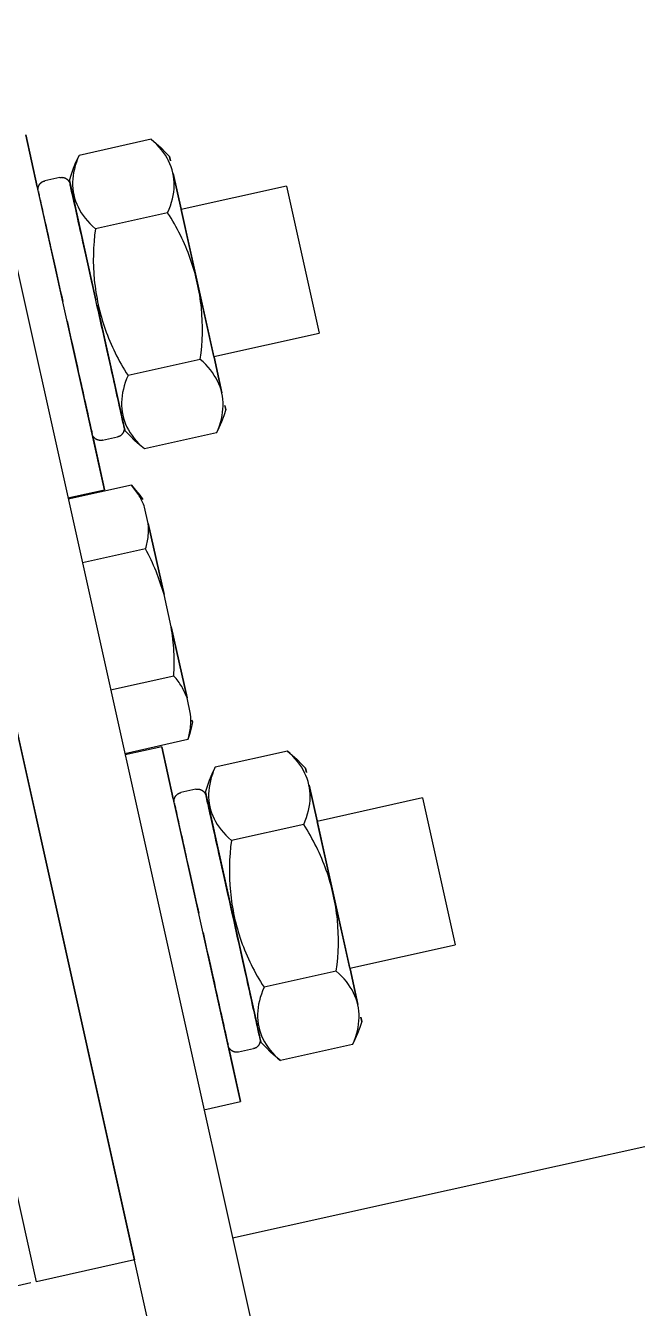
# Model space of a CAD drawing. Header units: millimetres. Extents: x -1534340 to 1713810, y -1348191 to 1114081.
# Drawn here: x 1303292.7 to 1303341.5, y -649945.6 to -649843.2 of the extents above; entities that cross this region are included whole.
import ezdxf

# ---------------------------------------------------------------- set-up
doc = ezdxf.new("R2010")
doc.units = ezdxf.units.MM
doc.header["$LTSCALE"] = 100
for name, color, linetype in [('ccu12-Manh', 8, 'Continuous'), ('KT-Kich thuoc', 9, 'Continuous'), ('SPE-MEP-Electric', 46, 'Continuous'), ('Xref_ST_MBDV Cot vach 30.7.2022$0$Xref_ST_MBDV Cot vach 30.7.2022|Xref_ST_MBDV Cot vach 30.7.2022|Xref_ST_MBDV Cot vach 30.7.2022|Xref_ST_MBDV Cot vach 30.7.2022|A-WALL-PATT', 251, 'Continuous')]:
    doc.layers.add(name, color=color, linetype=linetype)

# ---------------------------------------------------------------- blocks, each defined once
blk = doc.blocks.new('Xref_ST_MBDV Cot vach 30.7.2022$0$Tuong Vay01-flat-1')
at = {"layer": 'Xref_ST_MBDV Cot vach 30.7.2022$0$Xref_ST_MBDV Cot vach 30.7.2022|Xref_ST_MBDV Cot vach 30.7.2022|Xref_ST_MBDV Cot vach 30.7.2022|Xref_ST_MBDV Cot vach 30.7.2022|A-WALL-PATT'}
h = blk.add_hatch(dxfattribs=at)
h.set_pattern_fill('ACET-2D-VATLIEU04', color=256, scale=50, pattern_type=2)
h.set_pattern_definition([(50, (-11139561.84, -1407213.45), (-225.902474, 189.5546825), [37.5, -412.5]), (355, (-11139561.84, -1407213.45), (32.127212, 367.215716), [30, -330]), (100.4514, (-11139531.95, -1407216.06), (-341.231527, -62.944187), [31.870095, -350.571056]), (46.1842, (-11139561.84, -1407113.45), (-319.180497, 306.252097), [56.25, -618.75]), (96.6356, (-11139517.37, -1407120.34), (-516.995922, -60.144022), [47.805144, -525.8565]), (351.1842, (-11139561.84, -1407113.45), (84.740774, 546.39543), [45, -495]), (21, (-11139511.84, -1407138.45), (-105.680822, 275.3079534), [37.5, -412.5]), (326, (-11139511.84, -1407138.45), (206.128805, 305.59852), [30, -330]), (71.4514, (-11139486.97, -1407155.22), (-328.963765, 110.380101), [31.870095, -350.571056]), (37.5, (-11139561.84, -1407213.45), (-78.1345294, 101.8269012), [0, -326, 0, -335, 0, -331.25]), (7.5, (-11139561.84, -1407213.45), (-23.2793464, 176.824191), [0, -191, 0, -318.5, 0, -126.25]), (327.5, (-11139673.34, -1407213.45), (71.9444175, 112.9301145), [0, -125, 0, -390, 0, -517.5000003]), (317.5, (-11139723.34, -1407213.45), (158.0205496, 172.449169), [0, -162.5, 0, -259, 0, -367.5]), (45, (-11139561.84, -1407213.45), (-150.260191, 150.260191), []), (45, (-11139561.84, -1407152.2), (-150.260191, 150.260191), [])])
h.paths.add_polyline_path([(-82665.42, -118500.01), (-81837.42, -121132.03), (-80902.72, -123728.08), (-79862.88, -126283.84), (-78719.64, -128795.04), (-77474.9, -131257.52), (-76130.73, -133667.15), (-74689.38, -136019.95), (-73153.23, -138311.98), (-71524.86, -140539.43), (-69806.97, -142698.6), (-68002.42, -144785.88), (-66114.21, -146797.8), (-64145.5, -148731.01), (-62099.55, -150582.3), (-59979.78, -152348.57), (-57789.72, -154026.89), (-55533, -155614.47), (-53213.4, -157108.65), (-50834.77, -158506.95), (-48401.07, -159807.05), (-45916.36, -161006.78), (-43384.77, -162104.14), (-40810.51, -163097.3), (-38197.89, -163984.61), (-35551.23, -164764.6), (-32874.96, -165435.95), (-30173.53, -165997.57), (-27451.45, -166448.5), (-24701.85, -166789.32), (-4396.73, -168938.26), (36420.02, -167648.22), (41836.49, -160718.64), (12445.39, -24367.66), (8472.91, -9248.97), (-4718.71, -5521.4), (-10557.46, -9946.82), (-34021.19, -27848.25), (-39776.65, -32008.57), (-41248.86, -35293.77), (-45787.32, -38574.38), (-49368.49, -38942), (-57644.19, -44924.07), (-59844.65, -46601.45), (-61968.93, -48362.3), (-64019.6, -50208.35), (-65993.25, -52136.53), (-67886.59, -54143.62), (-69696.47, -56226.28), (-71419.87, -58381.05), (-73053.94, -60604.33), (-74595.93, -62892.43), (-76043.3, -65241.53), (-77393.62, -67647.73), (-78644.64, -70107.01), (-79794.3, -72615.29), (-80840.66, -75168.38), (-81782, -77762.03), (-82616.74, -80391.93), (-83343.48, -83053.69), (-83961.03, -85742.89), (-84468.35, -88455.04), (-84864.6, -91185.63), (-85149.11, -93930.12), (-85321.41, -96683.6), (-85381.3, -99529.51), (-85328.5, -102200.84), (-85163.21, -104955.39), (-84885.7, -107700.59), (-84496.43, -110432.19), (-83996.05, -113145.63), (-83385.37, -115836.4)], flags=16)
h.paths.add_polyline_path([(-83625.46, -118780.63), (-82785.21, -121451.59), (-81836.68, -124086.04), (-80781.46, -126679.6), (-79621.31, -129227.95), (-78358.15, -131726.85), (-76994.1, -134172.14), (-75531.43, -136559.73), (-73972.56, -138885.67), (-72320.1, -141146.07), (-70576.8, -143337.18), (-68745.55, -145455.33), (-66829.42, -147497.01), (-64831.58, -149458.82), (-62755.37, -151337.49), (-60604.25, -153129.89), (-58381.78, -154833.04), (-56091.69, -156444.1), (-53737.77, -157960.38), (-51323.96, -159379.37), (-48854.26, -160698.7), (-46332.79, -161916.18), (-43763.75, -163029.77), (-41151.42, -164037.62), (-38500.15, -164938.06), (-35814.34, -165729.58), (-33098.48, -166410.87), (-30357.09, -166980.79), (-27594.73, -167438.39), (-24815.99, -167782.83), (-4433.74, -169939.93), (36919.56, -168632.94), (42912.69, -160965.6), (13418.23, -24135.12), (9294.84, -8442.07), (-4925.94, -4423.69), (-11162.76, -9150.82), (-34617.48, -27045.38), (-40579.63, -31355.1), (-42051.84, -34640.3), (-46155.98, -37606.97), (-49737.15, -37974.59), (-58240.31, -44121.08), (-60467.12, -45818.54), (-62622.82, -47605.44), (-64703.82, -49478.79), (-66706.66, -51435.49), (-68628.01, -53472.27), (-70464.67, -55585.74), (-72213.56, -57772.38), (-73871.8, -60028.55), (-75436.6, -62350.49), (-76905.37, -64734.35), (-78275.67, -67176.14), (-79545.2, -69671.8), (-80711.86, -72217.17), (-81773.71, -74808.03), (-82728.97, -77440.05), (-83576.05, -80108.85), (-84313.55, -82809.98), (-84940.23, -85538.96), (-85455.06, -88291.23), (-85857.17, -91062.22), (-86145.89, -93847.3), (-86320.76, -96641.84), (-86381.51, -99528.87), (-86327.91, -102240.68), (-86160.19, -105035.66), (-85878.58, -107821.47), (-85483.55, -110593.48), (-84975.76, -113347.05), (-84356.06, -116077.62)])
blk = doc.blocks.new('A$C3D120D72')
for p, q in [((-462.44, 343.62), (-462.42, 2221.96)), ((-454.42, 2221.96), (-454.44, 343.62)), ((-533.43, 463.63), (-462.43, 463.62)), ((-454.44, 363.62), (-454.43, 463.62)), ((-454.43, 463.62), (-446.43, 463.62)), ((-446.43, 463.62), (-446.44, 363.62)), ((-445.96, 463.62), (-386.43, 463.62)), ((-465.44, 453.12), (-465.44, 424.12)), ((-462.43, 453.12), (-465.44, 453.12)), ((-465.44, 448.88), (-465.44, 453.12)), ((-462.43, 453.12), (-465.44, 453.12)), ((-465.44, 448.88), (-465.44, 453.12)), ((-465.44, 453.12), (-465.44, 448.88)), ((-475.14, 450.62), (-469.24, 450.62)), ((-476.25, 448.97), (-475.99, 449.42)), ((-476.25, 448.62), (-476.25, 448.97)), ((-476.25, 448.97), (-476.25, 448.62)), ((-476.25, 448.62), (-476.25, 448.97)), ((-476.25, 448.97), (-476.25, 448.62)), ((-468.09, 448.91), (-468.05, 448.83)), ((-468.05, 448.83), (-468.05, 448.48)), ((-468.05, 448.48), (-468.05, 448.83)), ((-468.05, 448.83), (-468.05, 448.48)), ((-468.05, 448.48), (-468.05, 448.83)), ((-466.13, 449.22), (-467.35, 449.22)), ((-476.25, 429.66), (-476.25, 447.59)), ((-476.25, 447.59), (-476.25, 444.68)), ((-476.25, 444.68), (-476.25, 447.59)), ((-476.25, 447.59), (-476.25, 444.68)), ((-468.05, 447.46), (-468.05, 428.42)), ((-468.05, 428.42), (-468.05, 447.46)), ((-468.05, 447.46), (-468.05, 428.42)), ((-468.05, 428.42), (-468.05, 447.46)), ((-484.84, 432.62), (-484.84, 444.62)), ((-476.24, 444.62), (-484.84, 444.62)), ((-476.24, 444.62), (-476.24, 432.62)), ((-475.14, 444.62), (-469.24, 444.62)), ((-484.84, 432.62), (-476.24, 432.62)), ((-476.25, 432.58), (-476.25, 429.66)), ((-476.25, 429.66), (-476.25, 432.58)), ((-476.25, 432.58), (-476.25, 429.66)), ((-475.14, 432.63), (-469.24, 432.63)), ((-476.25, 428.28), (-476.25, 428.63)), ((-476.25, 428.63), (-476.25, 428.28)), ((-476.25, 428.28), (-476.25, 428.63)), ((-476.25, 428.63), (-476.25, 428.28)), ((-468.05, 428.42), (-468.31, 427.97)), ((-467.35, 428.02), (-466.13, 428.02)), ((-465.44, 424.12), (-465.44, 428.37)), ((-465.44, 424.12), (-465.44, 428.37)), ((-465.44, 428.37), (-465.44, 424.12)), ((-475.14, 426.63), (-469.24, 426.63)), ((-467.6, 424.02), (-462.44, 424.02)), ((-465.44, 424.12), (-462.44, 424.12)), ((-465.44, 424.12), (-462.44, 424.12)), ((-468.25, 422.56), (-468.25, 422.72)), ((-468.25, 422.72), (-468.25, 422.56)), ((-468.25, 422.08), (-468.25, 420.76)), ((-468.25, 420.76), (-468.25, 414.94)), ((-468.25, 414.94), (-468.25, 420.76)), ((-467.6, 418.82), (-462.44, 418.82)), ((-468.25, 414.94), (-468.25, 412.3)), ((-468.25, 412.3), (-468.25, 406.49)), ((-468.25, 406.49), (-468.25, 412.3)), ((-467.6, 408.43), (-462.44, 408.43)), ((-468.25, 406.49), (-468.25, 405.17)), ((-467.6, 403.23), (-462.44, 403.23)), ((-462.44, 403.12), (-465.44, 403.12)), ((-465.44, 398.88), (-465.44, 403.12)), ((-465.44, 403.12), (-465.44, 374.12)), ((-462.44, 403.12), (-465.44, 403.12)), ((-465.44, 398.88), (-465.44, 403.12)), ((-465.44, 403.12), (-465.44, 398.88)), ((-475.14, 400.62), (-469.24, 400.62)), ((-476.25, 398.97), (-475.99, 399.42)), ((-466.13, 399.22), (-467.35, 399.22)), ((-476.25, 398.62), (-476.25, 398.97)), ((-476.25, 398.97), (-476.25, 398.62)), ((-476.25, 398.62), (-476.25, 398.97)), ((-476.25, 398.97), (-476.25, 398.62)), ((-468.09, 398.91), (-468.05, 398.83)), ((-468.05, 398.83), (-468.05, 398.48)), ((-468.05, 398.48), (-468.05, 398.83)), ((-468.05, 398.83), (-468.05, 398.48)), ((-468.05, 398.48), (-468.05, 398.83)), ((-476.25, 379.66), (-476.25, 397.59)), ((-476.25, 397.59), (-476.25, 394.68)), ((-476.25, 394.68), (-476.25, 397.59)), ((-476.25, 397.59), (-476.25, 394.68)), ((-468.05, 397.46), (-468.05, 388.62)), ((-468.05, 388.62), (-468.05, 397.46)), ((-468.05, 397.46), (-468.05, 388.62)), ((-468.05, 388.62), (-468.05, 397.46)), ((-476.24, 394.62), (-484.84, 394.62)), ((-484.84, 382.62), (-484.84, 394.62)), ((-476.24, 394.62), (-476.24, 382.62)), ((-475.14, 394.62), (-469.24, 394.62)), ((-468.05, 388.2), (-468.05, 378.42)), ((-468.05, 378.42), (-468.05, 388.2)), ((-468.05, 388.2), (-468.05, 378.42)), ((-468.05, 378.42), (-468.05, 388.2)), ((-484.84, 382.62), (-476.24, 382.62)), ((-476.25, 382.58), (-476.25, 379.66)), ((-476.25, 379.66), (-476.25, 382.58)), ((-476.25, 382.58), (-476.25, 379.66)), ((-475.14, 382.63), (-469.24, 382.63)), ((-476.25, 378.28), (-476.25, 378.63)), ((-476.25, 378.63), (-476.25, 378.28)), ((-476.25, 378.28), (-476.25, 378.63)), ((-476.25, 378.63), (-476.25, 378.28)), ((-468.05, 378.42), (-468.31, 377.97)), ((-467.35, 378.02), (-466.13, 378.02)), ((-465.44, 374.12), (-465.44, 378.37)), ((-465.44, 374.12), (-465.44, 378.37)), ((-465.44, 378.37), (-465.44, 374.12)), ((-475.14, 376.63), (-469.24, 376.63))]:
    blk.add_line(p, q)
at = {"flags": 128}
for points in [[(-476.25, 448.97), (-475.99, 449.42), (-475.71, 449.85), (-475.41, 450.27), (-475.14, 450.62)], [(-469.24, 450.62), (-468.93, 450.21), (-468.63, 449.79), (-468.35, 449.36), (-468.09, 448.91), (-468.05, 448.83)], [(-468.04, 448.54), (-468.04, 448.53), (-468.04, 448.51), (-468.04, 448.47), (-468.04, 448.42), (-468.04, 448.34), (-468.04, 448.26), (-468.04, 448.16), (-468.04, 448.04), (-468.04, 447.91), (-468.04, 447.76), (-468.04, 447.6), (-468.04, 447.42), (-468.04, 447.23), (-468.04, 447.03), (-468.04, 446.81), (-468.04, 446.58), (-468.04, 446.34), (-468.04, 446.08), (-468.04, 445.81), (-468.04, 445.53), (-468.04, 445.24), (-468.04, 444.94), (-468.04, 444.63), (-468.04, 444.31), (-468.04, 443.98), (-468.04, 443.65), (-468.04, 443.3), (-468.04, 442.95), (-468.04, 442.59), (-468.04, 442.22), (-468.04, 441.85), (-468.04, 441.47), (-468.04, 441.09), (-468.04, 440.7), (-468.04, 440.31), (-468.04, 439.92), (-468.04, 439.52), (-468.04, 439.13), (-468.04, 438.73), (-468.04, 438.34), (-468.04, 437.94), (-468.04, 437.54), (-468.04, 437.15), (-468.04, 436.76), (-468.04, 436.37), (-468.04, 435.99), (-468.04, 435.61), (-468.04, 435.23), (-468.04, 434.86), (-468.04, 434.5), (-468.04, 434.14), (-468.04, 433.79), (-468.04, 433.45), (-468.04, 433.11), (-468.04, 432.79), (-468.04, 432.47), (-468.04, 432.17), (-468.04, 431.87), (-468.04, 431.58), (-468.04, 431.31), (-468.04, 431.05), (-468.04, 430.8), (-468.04, 430.56), (-468.04, 430.34), (-468.04, 430.13), (-468.04, 429.93), (-468.04, 429.74), (-468.04, 429.58), (-468.04, 429.42), (-468.04, 429.28), (-468.04, 429.15), (-468.04, 429.04), (-468.04, 428.95), (-468.04, 428.87), (-468.04, 428.81), (-468.04, 428.76), (-468.04, 428.73), (-468.04, 428.71)], [(-468.04, 448.54), (-468.03, 448.57), (-468.03, 448.6), (-468.03, 448.62), (-468.03, 448.65), (-468.02, 448.68), (-468.02, 448.7), (-468.01, 448.73), (-468, 448.76), (-467.99, 448.78), (-467.98, 448.81), (-467.97, 448.83), (-467.96, 448.86), (-467.94, 448.88), (-467.93, 448.9), (-467.92, 448.93), (-467.9, 448.95), (-467.88, 448.97), (-467.87, 448.99), (-467.85, 449.01), (-467.83, 449.03), (-467.81, 449.05), (-467.79, 449.07), (-467.77, 449.09), (-467.74, 449.1), (-467.72, 449.12), (-467.7, 449.13), (-467.67, 449.14), (-467.65, 449.16), (-467.63, 449.17), (-467.6, 449.18), (-467.57, 449.19), (-467.55, 449.2), (-467.52, 449.2), (-467.5, 449.21), (-467.47, 449.21), (-467.44, 449.22), (-467.41, 449.22), (-467.39, 449.22), (-467.36, 449.22), (-467.35, 449.22)], [(-468.03, 448.62), (-468.03, 448.65), (-468.02, 448.68), (-468.02, 448.7), (-468.01, 448.73), (-468, 448.76), (-467.99, 448.78), (-467.98, 448.81), (-467.97, 448.83), (-467.96, 448.86), (-467.94, 448.88), (-467.93, 448.9), (-467.92, 448.93), (-467.9, 448.95), (-467.88, 448.97), (-467.87, 448.99), (-467.85, 449.01), (-467.83, 449.03), (-467.81, 449.05), (-467.79, 449.07), (-467.77, 449.09), (-467.74, 449.1), (-467.72, 449.12), (-467.7, 449.13), (-467.67, 449.14), (-467.65, 449.16), (-467.63, 449.17), (-467.6, 449.18), (-467.57, 449.19), (-467.55, 449.2), (-467.52, 449.2), (-467.5, 449.21), (-467.47, 449.21), (-467.44, 449.22), (-467.41, 449.22)], [(-468.04, 440.49), (-468.04, 440.88), (-468.04, 441.26), (-468.04, 441.64), (-468.04, 442.02), (-468.04, 442.39), (-468.04, 442.75), (-468.04, 443.11), (-468.04, 443.46), (-468.04, 443.8), (-468.04, 444.14), (-468.04, 444.46), (-468.04, 444.78), (-468.04, 445.08), (-468.04, 445.38), (-468.04, 445.66), (-468.04, 445.94), (-468.04, 446.2), (-468.04, 446.45), (-468.04, 446.69), (-468.04, 446.91), (-468.04, 447.12), (-468.04, 447.32), (-468.04, 447.5), (-468.04, 447.67), (-468.04, 447.83), (-468.04, 447.97), (-468.04, 448.09), (-468.04, 448.21), (-468.04, 448.3), (-468.04, 448.38), (-468.04, 448.44), (-468.04, 448.49), (-468.04, 448.52), (-468.04, 448.54)], [(-466.13, 449.22), (-466.11, 449.22), (-466.08, 449.22), (-466.05, 449.22), (-466.02, 449.22), (-465.99, 449.21), (-465.97, 449.2), (-465.94, 449.2), (-465.91, 449.19), (-465.89, 449.18), (-465.86, 449.17), (-465.84, 449.16), (-465.81, 449.15), (-465.79, 449.13), (-465.76, 449.12), (-465.74, 449.1), (-465.72, 449.09), (-465.69, 449.07), (-465.67, 449.05), (-465.65, 449.03), (-465.63, 449.01), (-465.61, 448.99), (-465.59, 448.97), (-465.58, 448.95), (-465.56, 448.93), (-465.55, 448.9), (-465.53, 448.88), (-465.52, 448.86), (-465.5, 448.83), (-465.49, 448.81), (-465.48, 448.78), (-465.47, 448.75), (-465.46, 448.73), (-465.46, 448.7), (-465.45, 448.67), (-465.45, 448.65), (-465.44, 448.62), (-465.44, 448.59), (-465.44, 448.56), (-465.44, 448.53)], [(-465.89, 449.18), (-465.86, 449.17), (-465.84, 449.16), (-465.81, 449.15), (-465.79, 449.13), (-465.76, 449.12), (-465.74, 449.1), (-465.72, 449.09), (-465.69, 449.07), (-465.67, 449.05), (-465.65, 449.03), (-465.63, 449.01), (-465.61, 448.99), (-465.59, 448.97), (-465.58, 448.95), (-465.56, 448.93), (-465.55, 448.9), (-465.53, 448.88), (-465.52, 448.86), (-465.5, 448.83), (-465.49, 448.81)], [(-465.44, 439.31), (-465.44, 439.7), (-465.44, 440.1), (-465.44, 440.49), (-465.44, 440.87), (-465.44, 441.26), (-465.44, 441.64), (-465.44, 442.01), (-465.44, 442.38), (-465.44, 442.75), (-465.44, 443.1), (-465.44, 443.45), (-465.44, 443.79), (-465.44, 444.13), (-465.44, 444.45), (-465.44, 444.77), (-465.44, 445.07), (-465.44, 445.37), (-465.44, 445.65), (-465.44, 445.93), (-465.44, 446.19), (-465.44, 446.44), (-465.44, 446.67), (-465.44, 446.9), (-465.44, 447.11), (-465.44, 447.31), (-465.44, 447.49), (-465.44, 447.66), (-465.44, 447.81), (-465.44, 447.95), (-465.44, 448.08), (-465.44, 448.19), (-465.44, 448.28), (-465.44, 448.36), (-465.44, 448.43), (-465.44, 448.48), (-465.44, 448.51), (-465.44, 448.52)], [(-468.04, 447.6), (-468.04, 447.42), (-468.04, 447.23), (-468.04, 447.03), (-468.04, 446.81), (-468.04, 446.58), (-468.04, 446.34), (-468.04, 446.08), (-468.04, 445.81), (-468.04, 445.53), (-468.04, 445.24), (-468.04, 444.94), (-468.04, 444.63), (-468.04, 444.31), (-468.04, 443.98), (-468.04, 443.65), (-468.04, 443.3), (-468.04, 442.95), (-468.04, 442.59), (-468.04, 442.22), (-468.04, 441.85), (-468.04, 441.47), (-468.04, 441.09), (-468.04, 440.7)], [(-468.04, 440.49), (-468.04, 440.88), (-468.04, 441.26), (-468.04, 441.64), (-468.04, 442.02), (-468.04, 442.39), (-468.04, 442.75), (-468.04, 443.11), (-468.04, 443.46), (-468.04, 443.8), (-468.04, 444.14), (-468.04, 444.46), (-468.04, 444.78), (-468.04, 445.08), (-468.04, 445.38), (-468.04, 445.66), (-468.04, 445.94), (-468.04, 446.2), (-468.04, 446.45), (-468.04, 446.69), (-468.04, 446.91), (-468.04, 447.12), (-468.04, 447.32), (-468.04, 447.5)], [(-468.04, 437.54), (-468.04, 437.15), (-468.04, 436.76), (-468.04, 436.37), (-468.04, 435.99), (-468.04, 435.61), (-468.04, 435.23), (-468.04, 434.86), (-468.04, 434.5), (-468.04, 434.14), (-468.04, 433.79), (-468.04, 433.45), (-468.04, 433.11), (-468.04, 432.79), (-468.04, 432.47), (-468.04, 432.17), (-468.04, 431.87), (-468.04, 431.58), (-468.04, 431.31), (-468.04, 431.05), (-468.04, 430.8), (-468.04, 430.56)], [(-468.04, 430.67), (-468.04, 430.91), (-468.04, 431.17), (-468.04, 431.44), (-468.04, 431.71), (-468.04, 432), (-468.04, 432.31), (-468.04, 432.62), (-468.04, 432.94), (-468.04, 433.27), (-468.04, 433.6), (-468.04, 433.95), (-468.04, 434.3), (-468.04, 434.66), (-468.04, 435.03), (-468.04, 435.4), (-468.04, 435.78), (-468.04, 436.16), (-468.04, 436.55), (-468.04, 436.94), (-468.04, 437.33)], [(-468.04, 430.67), (-468.04, 430.91), (-468.04, 431.17), (-468.04, 431.44), (-468.04, 431.71), (-468.04, 432), (-468.04, 432.31), (-468.04, 432.62), (-468.04, 432.94), (-468.04, 433.27), (-468.04, 433.6), (-468.04, 433.95), (-468.04, 434.3), (-468.04, 434.66), (-468.04, 435.03), (-468.04, 435.4), (-468.04, 435.78), (-468.04, 436.16), (-468.04, 436.55), (-468.04, 436.94), (-468.04, 437.33)], [(-465.44, 428.73), (-465.44, 428.75), (-465.44, 428.79), (-465.44, 428.85), (-465.44, 428.92), (-465.44, 429.01), (-465.44, 429.11), (-465.44, 429.23), (-465.44, 429.36), (-465.44, 429.5), (-465.44, 429.67), (-465.44, 429.84), (-465.44, 430.03), (-465.44, 430.24), (-465.44, 430.45), (-465.44, 430.68), (-465.44, 430.93), (-465.44, 431.18), (-465.44, 431.45), (-465.44, 431.73), (-465.44, 432.02), (-465.44, 432.32), (-465.44, 432.63), (-465.44, 432.95), (-465.44, 433.27), (-465.44, 433.61), (-465.44, 433.96), (-465.44, 434.31), (-465.44, 434.67), (-465.44, 435.04), (-465.44, 435.41), (-465.44, 435.79), (-465.44, 436.17), (-465.44, 436.55), (-465.44, 436.94), (-465.44, 437.33), (-465.44, 437.73)], [(-468.04, 428.71), (-468.04, 428.71), (-468.04, 428.74), (-468.04, 428.78), (-468.04, 428.83), (-468.04, 428.9), (-468.04, 428.99), (-468.04, 429.09), (-468.04, 429.21), (-468.04, 429.34), (-468.04, 429.49), (-468.04, 429.65)], [(-468.04, 429.58), (-468.04, 429.42), (-468.04, 429.28), (-468.04, 429.15), (-468.04, 429.04), (-468.04, 428.95), (-468.04, 428.87), (-468.04, 428.81), (-468.04, 428.76), (-468.04, 428.73), (-468.04, 428.71)], [(-468.04, 428.71), (-468.04, 428.71), (-468.04, 428.74), (-468.04, 428.78), (-468.04, 428.83), (-468.04, 428.9), (-468.04, 428.99), (-468.04, 429.09), (-468.04, 429.21), (-468.04, 429.34), (-468.04, 429.49)], [(-475.14, 426.63), (-475.45, 427.04), (-475.75, 427.46), (-476.02, 427.89), (-476.25, 428.28)], [(-468.05, 428.42), (-468.31, 427.97), (-468.58, 427.54), (-468.88, 427.11), (-469.19, 426.7), (-469.24, 426.63)], [(-467.35, 428.02), (-467.38, 428.03), (-467.41, 428.03), (-467.43, 428.03), (-467.46, 428.03), (-467.49, 428.04), (-467.52, 428.04), (-467.54, 428.05), (-467.57, 428.06), (-467.59, 428.07), (-467.62, 428.08), (-467.64, 428.09), (-467.67, 428.1), (-467.69, 428.11), (-467.72, 428.13), (-467.74, 428.14), (-467.76, 428.16), (-467.78, 428.18), (-467.8, 428.19), (-467.82, 428.21), (-467.84, 428.23), (-467.86, 428.25), (-467.88, 428.27), (-467.9, 428.29), (-467.91, 428.32), (-467.93, 428.34), (-467.94, 428.36), (-467.95, 428.39), (-467.97, 428.41), (-467.98, 428.43), (-467.99, 428.46), (-468, 428.49), (-468.01, 428.51), (-468.01, 428.54), (-468.02, 428.56), (-468.03, 428.59), (-468.03, 428.62), (-468.03, 428.64), (-468.03, 428.67), (-468.04, 428.7), (-468.04, 428.71)], [(-467.62, 428.08), (-467.64, 428.09), (-467.67, 428.1), (-467.69, 428.11), (-467.72, 428.13), (-467.74, 428.14), (-467.76, 428.16), (-467.78, 428.18), (-467.8, 428.19), (-467.82, 428.21), (-467.84, 428.23), (-467.86, 428.25), (-467.88, 428.27), (-467.9, 428.29), (-467.91, 428.32), (-467.93, 428.34), (-467.94, 428.36), (-467.95, 428.39), (-467.97, 428.41), (-467.98, 428.43), (-467.99, 428.46), (-468, 428.49), (-468.01, 428.51), (-468.01, 428.54), (-468.02, 428.56), (-468.03, 428.59), (-468.03, 428.62), (-468.03, 428.64), (-468.03, 428.67), (-468.04, 428.7), (-468.04, 428.71)], [(-465.44, 428.69), (-465.44, 428.67), (-465.44, 428.64), (-465.44, 428.61), (-465.45, 428.58), (-465.46, 428.56), (-465.46, 428.53), (-465.47, 428.5), (-465.48, 428.48), (-465.49, 428.45), (-465.5, 428.43), (-465.51, 428.4), (-465.53, 428.38), (-465.54, 428.35), (-465.56, 428.33), (-465.57, 428.31), (-465.59, 428.28), (-465.61, 428.26), (-465.63, 428.24), (-465.65, 428.22), (-465.67, 428.2), (-465.69, 428.18), (-465.71, 428.17), (-465.73, 428.15), (-465.76, 428.14), (-465.78, 428.12), (-465.8, 428.11), (-465.83, 428.09), (-465.85, 428.08), (-465.88, 428.07), (-465.91, 428.06), (-465.93, 428.05), (-465.96, 428.05), (-465.99, 428.04), (-466.01, 428.03), (-466.04, 428.03), (-466.07, 428.03), (-466.1, 428.03), (-466.13, 428.02), (-466.13, 428.02)], [(-465.54, 428.35), (-465.56, 428.33), (-465.57, 428.31), (-465.59, 428.28), (-465.61, 428.26), (-465.63, 428.24), (-465.65, 428.22), (-465.67, 428.2), (-465.69, 428.18), (-465.71, 428.17), (-465.73, 428.15), (-465.76, 428.14), (-465.78, 428.12), (-465.8, 428.11), (-465.83, 428.09), (-465.85, 428.08), (-465.88, 428.07), (-465.91, 428.06), (-465.93, 428.05), (-465.96, 428.05), (-465.99, 428.04), (-466.01, 428.03), (-466.04, 428.03), (-466.07, 428.03)], [(-468.25, 422.72), (-468.04, 423.19), (-467.8, 423.65), (-467.6, 424.02)], [(-467.6, 403.23), (-467.85, 403.68), (-468.08, 404.15), (-468.25, 404.53)], [(-476.25, 398.97), (-475.99, 399.42), (-475.71, 399.85), (-475.41, 400.27), (-475.14, 400.62)], [(-469.24, 400.62), (-468.93, 400.21), (-468.63, 399.79), (-468.35, 399.36), (-468.09, 398.91), (-468.05, 398.83)], [(-468.04, 398.54), (-468.03, 398.57), (-468.03, 398.6), (-468.03, 398.62), (-468.03, 398.65), (-468.02, 398.68), (-468.02, 398.7), (-468.01, 398.73), (-468, 398.76), (-467.99, 398.78), (-467.98, 398.81), (-467.97, 398.83), (-467.96, 398.86), (-467.95, 398.88), (-467.93, 398.9), (-467.92, 398.93), (-467.9, 398.95), (-467.88, 398.97), (-467.87, 398.99), (-467.85, 399.01), (-467.83, 399.03), (-467.81, 399.05), (-467.79, 399.07), (-467.77, 399.09), (-467.74, 399.1), (-467.72, 399.12), (-467.7, 399.13), (-467.67, 399.14), (-467.65, 399.16), (-467.63, 399.17), (-467.6, 399.18), (-467.57, 399.19), (-467.55, 399.2), (-467.52, 399.2), (-467.5, 399.21), (-467.47, 399.21), (-467.44, 399.22), (-467.41, 399.22), (-467.39, 399.22), (-467.36, 399.22), (-467.35, 399.22)], [(-468.03, 398.62), (-468.03, 398.65), (-468.02, 398.68), (-468.02, 398.7), (-468.01, 398.73), (-468, 398.76), (-467.99, 398.78), (-467.98, 398.81), (-467.97, 398.83), (-467.96, 398.86), (-467.95, 398.88), (-467.93, 398.9), (-467.92, 398.93), (-467.9, 398.95), (-467.88, 398.97), (-467.87, 398.99), (-467.85, 399.01), (-467.83, 399.03), (-467.81, 399.05), (-467.79, 399.07), (-467.77, 399.09), (-467.74, 399.1), (-467.72, 399.12), (-467.7, 399.13), (-467.67, 399.14), (-467.65, 399.16), (-467.63, 399.17), (-467.6, 399.18), (-467.57, 399.19), (-467.55, 399.2), (-467.52, 399.2), (-467.5, 399.21), (-467.47, 399.21), (-467.44, 399.22), (-467.41, 399.22)], [(-466.13, 399.22), (-466.11, 399.22), (-466.08, 399.22), (-466.05, 399.22), (-466.02, 399.22), (-465.99, 399.21), (-465.97, 399.2), (-465.94, 399.2), (-465.91, 399.19), (-465.89, 399.18), (-465.86, 399.17), (-465.84, 399.16), (-465.81, 399.15), (-465.79, 399.13), (-465.76, 399.12), (-465.74, 399.1), (-465.72, 399.09), (-465.69, 399.07), (-465.67, 399.05), (-465.65, 399.03), (-465.63, 399.01), (-465.61, 398.99), (-465.6, 398.97), (-465.58, 398.95), (-465.56, 398.93), (-465.55, 398.9), (-465.53, 398.88), (-465.52, 398.86), (-465.5, 398.83), (-465.49, 398.81), (-465.48, 398.78), (-465.47, 398.75), (-465.46, 398.73), (-465.46, 398.7), (-465.45, 398.67), (-465.45, 398.65), (-465.44, 398.62), (-465.44, 398.59), (-465.44, 398.56), (-465.44, 398.53)], [(-465.89, 399.18), (-465.86, 399.17), (-465.84, 399.16), (-465.81, 399.15), (-465.79, 399.13), (-465.76, 399.12), (-465.74, 399.1), (-465.72, 399.09), (-465.69, 399.07), (-465.67, 399.05), (-465.65, 399.03), (-465.63, 399.01), (-465.61, 398.99), (-465.6, 398.97), (-465.58, 398.95), (-465.56, 398.93), (-465.55, 398.9), (-465.53, 398.88), (-465.52, 398.86), (-465.5, 398.83), (-465.49, 398.81)], [(-468.04, 390.49), (-468.04, 390.88), (-468.04, 391.26), (-468.04, 391.64), (-468.04, 392.02), (-468.04, 392.39), (-468.04, 392.75), (-468.04, 393.11), (-468.04, 393.46), (-468.04, 393.8), (-468.04, 394.14), (-468.04, 394.46), (-468.04, 394.78), (-468.04, 395.08), (-468.04, 395.38), (-468.04, 395.66), (-468.04, 395.94), (-468.04, 396.2), (-468.04, 396.45), (-468.04, 396.69), (-468.04, 396.91), (-468.04, 397.12), (-468.04, 397.32), (-468.04, 397.5), (-468.04, 397.67), (-468.04, 397.83), (-468.04, 397.97), (-468.04, 398.09), (-468.04, 398.21), (-468.04, 398.3), (-468.04, 398.38), (-468.04, 398.44), (-468.04, 398.49), (-468.04, 398.52), (-468.04, 398.54)], [(-468.04, 398.54), (-468.04, 398.53), (-468.04, 398.51), (-468.04, 398.47), (-468.04, 398.42), (-468.04, 398.34), (-468.04, 398.26), (-468.04, 398.16), (-468.04, 398.04), (-468.04, 397.91), (-468.04, 397.76), (-468.04, 397.6), (-468.04, 397.42), (-468.04, 397.23), (-468.04, 397.03), (-468.04, 396.81), (-468.04, 396.58), (-468.04, 396.34), (-468.04, 396.08), (-468.04, 395.81), (-468.04, 395.53), (-468.04, 395.24), (-468.04, 394.94), (-468.04, 394.63), (-468.04, 394.31), (-468.04, 393.98), (-468.04, 393.65), (-468.04, 393.3), (-468.04, 392.95), (-468.04, 392.59), (-468.04, 392.22), (-468.04, 391.85), (-468.04, 391.47), (-468.04, 391.09), (-468.04, 390.7), (-468.04, 390.31), (-468.04, 389.92), (-468.04, 389.52), (-468.04, 389.13), (-468.04, 388.73), (-468.04, 388.34), (-468.04, 387.94), (-468.04, 387.54), (-468.04, 387.15), (-468.04, 386.76), (-468.04, 386.37), (-468.04, 385.99), (-468.04, 385.61), (-468.04, 385.23), (-468.04, 384.86), (-468.04, 384.5), (-468.04, 384.14), (-468.04, 383.79), (-468.04, 383.45), (-468.04, 383.11), (-468.04, 382.79), (-468.04, 382.47), (-468.04, 382.17), (-468.04, 381.87), (-468.04, 381.58), (-468.04, 381.31), (-468.04, 381.05), (-468.04, 380.8), (-468.04, 380.56), (-468.04, 380.34), (-468.04, 380.13), (-468.04, 379.93), (-468.04, 379.74), (-468.04, 379.58), (-468.04, 379.42), (-468.04, 379.28), (-468.04, 379.15), (-468.04, 379.04), (-468.04, 378.95), (-468.04, 378.87), (-468.04, 378.81), (-468.04, 378.76), (-468.04, 378.73), (-468.04, 378.71)], [(-465.44, 389.31), (-465.44, 389.7), (-465.44, 390.1), (-465.44, 390.49), (-465.44, 390.87), (-465.44, 391.26), (-465.44, 391.64), (-465.44, 392.01), (-465.44, 392.38), (-465.44, 392.75), (-465.44, 393.1), (-465.44, 393.45), (-465.44, 393.79), (-465.44, 394.13), (-465.44, 394.45), (-465.44, 394.77), (-465.44, 395.07), (-465.44, 395.37), (-465.44, 395.65), (-465.44, 395.93), (-465.44, 396.19), (-465.44, 396.44), (-465.44, 396.67), (-465.44, 396.9), (-465.44, 397.11), (-465.44, 397.31), (-465.44, 397.49), (-465.44, 397.66), (-465.44, 397.81), (-465.44, 397.95), (-465.44, 398.08), (-465.44, 398.19), (-465.44, 398.28), (-465.44, 398.36), (-465.44, 398.43), (-465.44, 398.48), (-465.44, 398.51), (-465.44, 398.52)], [(-468.04, 397.6), (-468.04, 397.42), (-468.04, 397.23), (-468.04, 397.03), (-468.04, 396.81), (-468.04, 396.58), (-468.04, 396.34), (-468.04, 396.08), (-468.04, 395.81), (-468.04, 395.53), (-468.04, 395.24), (-468.04, 394.94), (-468.04, 394.63), (-468.04, 394.31), (-468.04, 393.98), (-468.04, 393.65), (-468.04, 393.3), (-468.04, 392.95), (-468.04, 392.59), (-468.04, 392.22), (-468.04, 391.85), (-468.04, 391.47), (-468.04, 391.09), (-468.04, 390.7)], [(-468.04, 390.49), (-468.04, 390.88), (-468.04, 391.26), (-468.04, 391.64), (-468.04, 392.02), (-468.04, 392.39), (-468.04, 392.75), (-468.04, 393.11), (-468.04, 393.46), (-468.04, 393.8), (-468.04, 394.14), (-468.04, 394.46), (-468.04, 394.78), (-468.04, 395.08), (-468.04, 395.38), (-468.04, 395.66), (-468.04, 395.94), (-468.04, 396.2), (-468.04, 396.45), (-468.04, 396.69), (-468.04, 396.91), (-468.04, 397.12), (-468.04, 397.32), (-468.04, 397.5)], [(-468.04, 387.54), (-468.04, 387.15), (-468.04, 386.76), (-468.04, 386.37), (-468.04, 385.99), (-468.04, 385.61), (-468.04, 385.23), (-468.04, 384.86), (-468.04, 384.5), (-468.04, 384.14), (-468.04, 383.79), (-468.04, 383.45), (-468.04, 383.11), (-468.04, 382.79), (-468.04, 382.47), (-468.04, 382.17), (-468.04, 381.87), (-468.04, 381.58), (-468.04, 381.31), (-468.04, 381.05), (-468.04, 380.8), (-468.04, 380.56)], [(-468.04, 380.67), (-468.04, 380.91), (-468.04, 381.17), (-468.04, 381.44), (-468.04, 381.71), (-468.04, 382), (-468.04, 382.31), (-468.04, 382.62), (-468.04, 382.94), (-468.04, 383.27), (-468.04, 383.6), (-468.04, 383.95), (-468.04, 384.3), (-468.04, 384.66), (-468.04, 385.03), (-468.04, 385.4), (-468.04, 385.78), (-468.04, 386.16), (-468.04, 386.55), (-468.04, 386.94), (-468.04, 387.33)], [(-468.04, 380.67), (-468.04, 380.91), (-468.04, 381.17), (-468.04, 381.44), (-468.04, 381.71), (-468.04, 382), (-468.04, 382.31), (-468.04, 382.62), (-468.04, 382.94), (-468.04, 383.27), (-468.04, 383.6), (-468.04, 383.95), (-468.04, 384.3), (-468.04, 384.66), (-468.04, 385.03), (-468.04, 385.4), (-468.04, 385.78), (-468.04, 386.16), (-468.04, 386.55), (-468.04, 386.94), (-468.04, 387.33)], [(-465.44, 378.73), (-465.44, 378.75), (-465.44, 378.79), (-465.44, 378.85), (-465.44, 378.92), (-465.44, 379.01), (-465.44, 379.11), (-465.44, 379.23), (-465.44, 379.36), (-465.44, 379.5), (-465.44, 379.67), (-465.44, 379.84), (-465.44, 380.03), (-465.44, 380.24), (-465.44, 380.45), (-465.44, 380.68), (-465.44, 380.93), (-465.44, 381.18), (-465.44, 381.45), (-465.44, 381.73), (-465.44, 382.02), (-465.44, 382.32), (-465.44, 382.63), (-465.44, 382.95), (-465.44, 383.27), (-465.44, 383.61), (-465.44, 383.96), (-465.44, 384.31), (-465.44, 384.67), (-465.44, 385.04), (-465.44, 385.41), (-465.44, 385.79), (-465.44, 386.17), (-465.44, 386.55), (-465.44, 386.94), (-465.44, 387.33), (-465.44, 387.73)], [(-468.04, 378.71), (-468.04, 378.71), (-468.04, 378.74), (-468.04, 378.78), (-468.04, 378.83), (-468.04, 378.9), (-468.04, 378.99), (-468.04, 379.09), (-468.04, 379.21), (-468.04, 379.34), (-468.04, 379.49), (-468.04, 379.65)], [(-468.04, 379.58), (-468.04, 379.42), (-468.04, 379.28), (-468.04, 379.15), (-468.04, 379.04), (-468.04, 378.95), (-468.04, 378.87), (-468.04, 378.81), (-468.04, 378.76), (-468.04, 378.73), (-468.04, 378.71)], [(-468.04, 378.71), (-468.04, 378.71), (-468.04, 378.74), (-468.04, 378.78), (-468.04, 378.83), (-468.04, 378.9), (-468.04, 378.99), (-468.04, 379.09), (-468.04, 379.21), (-468.04, 379.34), (-468.04, 379.49)], [(-467.35, 378.02), (-467.38, 378.03), (-467.41, 378.03), (-467.43, 378.03), (-467.46, 378.03), (-467.49, 378.04), (-467.52, 378.04), (-467.54, 378.05), (-467.57, 378.06), (-467.59, 378.07), (-467.62, 378.08), (-467.64, 378.09), (-467.67, 378.1), (-467.69, 378.11), (-467.72, 378.13), (-467.74, 378.14), (-467.76, 378.16), (-467.78, 378.18), (-467.8, 378.19), (-467.82, 378.21), (-467.84, 378.23), (-467.86, 378.25), (-467.88, 378.27), (-467.9, 378.29), (-467.91, 378.32), (-467.93, 378.34), (-467.94, 378.36), (-467.95, 378.39), (-467.97, 378.41), (-467.98, 378.43), (-467.99, 378.46), (-468, 378.49), (-468.01, 378.51), (-468.01, 378.54), (-468.02, 378.56), (-468.03, 378.59), (-468.03, 378.62), (-468.03, 378.64), (-468.03, 378.67), (-468.04, 378.7), (-468.04, 378.71)], [(-467.62, 378.08), (-467.64, 378.09), (-467.67, 378.1), (-467.69, 378.11), (-467.72, 378.13), (-467.74, 378.14), (-467.76, 378.16), (-467.78, 378.18), (-467.8, 378.19), (-467.82, 378.21), (-467.84, 378.23), (-467.86, 378.25), (-467.88, 378.27), (-467.9, 378.29), (-467.91, 378.32), (-467.93, 378.34), (-467.94, 378.36), (-467.95, 378.39), (-467.97, 378.41), (-467.98, 378.43), (-467.99, 378.46), (-468, 378.49), (-468.01, 378.51), (-468.01, 378.54), (-468.02, 378.56), (-468.03, 378.59), (-468.03, 378.62), (-468.03, 378.64), (-468.03, 378.67), (-468.04, 378.7), (-468.04, 378.71)], [(-465.44, 378.69), (-465.44, 378.67), (-465.44, 378.64), (-465.44, 378.61), (-465.45, 378.58), (-465.46, 378.56), (-465.46, 378.53), (-465.47, 378.5), (-465.48, 378.48), (-465.49, 378.45), (-465.5, 378.43), (-465.51, 378.4), (-465.53, 378.38), (-465.54, 378.35), (-465.56, 378.33), (-465.57, 378.31), (-465.59, 378.28), (-465.61, 378.26), (-465.63, 378.24), (-465.65, 378.22), (-465.67, 378.2), (-465.69, 378.18), (-465.71, 378.17), (-465.73, 378.15), (-465.76, 378.14), (-465.78, 378.12), (-465.8, 378.11), (-465.83, 378.09), (-465.85, 378.08), (-465.88, 378.07), (-465.91, 378.06), (-465.93, 378.05), (-465.96, 378.05), (-465.99, 378.04), (-466.01, 378.03), (-466.04, 378.03), (-466.07, 378.03), (-466.1, 378.03), (-466.13, 378.02), (-466.13, 378.02)], [(-475.14, 376.63), (-475.45, 377.04), (-475.75, 377.46), (-476.02, 377.89), (-476.25, 378.28)], [(-468.05, 378.42), (-468.31, 377.97), (-468.58, 377.54), (-468.88, 377.11), (-469.19, 376.7), (-469.24, 376.63)], [(-465.54, 378.35), (-465.56, 378.33), (-465.57, 378.31), (-465.59, 378.28), (-465.61, 378.26), (-465.63, 378.24), (-465.65, 378.22), (-465.67, 378.2), (-465.69, 378.18), (-465.71, 378.17), (-465.73, 378.15), (-465.76, 378.14), (-465.78, 378.12), (-465.8, 378.11), (-465.83, 378.09), (-465.85, 378.08), (-465.88, 378.07), (-465.91, 378.06), (-465.93, 378.05), (-465.96, 378.05), (-465.99, 378.04), (-466.01, 378.03), (-466.04, 378.03), (-466.07, 378.03)]]:
    blk.add_lwpolyline(points, dxfattribs=at)
for radius, start, end in [(385.83, 319.9996, 40.8306), (354.97, 331.0162, 40.4569)]:
    blk.add_arc((-704.24, 413.63), radius, start, end)
for points in [[(-475.14, 450.62), (-475.63, 449.96), (-476.28, 448.63), (-476.27, 446.59), (-475.62, 445.28), (-475.14, 444.62)], [(-469.24, 444.62), (-468.76, 445.28), (-468.11, 446.59), (-468.1, 448.63), (-468.75, 449.96), (-469.24, 450.62)], [(-475.14, 444.62), (-475.63, 443.3), (-476.28, 440.64), (-476.27, 436.57), (-475.62, 433.93), (-475.14, 432.63)], [(-469.24, 432.63), (-468.76, 433.93), (-468.11, 436.57), (-468.1, 440.64), (-468.75, 443.3), (-469.24, 444.62)], [(-475.14, 432.63), (-475.63, 431.96), (-476.28, 430.64), (-476.27, 428.6), (-475.62, 427.28), (-475.14, 426.63)], [(-469.24, 426.63), (-468.76, 427.28), (-468.11, 428.6), (-468.1, 430.64), (-468.75, 431.96), (-469.24, 432.63)], [(-467.6, 424.02), (-467.78, 423.7), (-468.07, 423.06), (-468.21, 422.41), (-468.25, 422.08)], [(-468.25, 420.76), (-468.21, 420.43), (-468.07, 419.78), (-467.78, 419.14), (-467.6, 418.82)], [(-467.6, 418.82), (-467.78, 418.19), (-468.07, 416.91), (-468.21, 415.6), (-468.25, 414.94)], [(-468.25, 412.3), (-468.21, 411.65), (-468.07, 410.34), (-467.78, 409.06), (-467.6, 408.43)], [(-467.6, 408.43), (-467.78, 408.11), (-468.07, 407.47), (-468.21, 406.82), (-468.25, 406.49)], [(-468.25, 405.17), (-468.21, 404.84), (-468.07, 404.19), (-467.78, 403.55), (-467.6, 403.23)], [(-475.14, 400.62), (-475.63, 399.96), (-476.28, 398.63), (-476.27, 396.59), (-475.62, 395.28), (-475.14, 394.62)], [(-469.24, 394.62), (-468.76, 395.28), (-468.11, 396.59), (-468.1, 398.63), (-468.75, 399.96), (-469.24, 400.62)], [(-475.14, 394.62), (-475.63, 393.3), (-476.28, 390.64), (-476.27, 386.57), (-475.62, 383.93), (-475.14, 382.63)], [(-469.24, 382.63), (-468.76, 383.93), (-468.11, 386.57), (-468.1, 390.64), (-468.75, 393.3), (-469.24, 394.62)], [(-475.14, 382.63), (-475.63, 381.96), (-476.28, 380.64), (-476.27, 378.6), (-475.62, 377.28), (-475.14, 376.63)], [(-469.24, 376.63), (-468.76, 377.28), (-468.11, 378.6), (-468.1, 380.64), (-468.75, 381.96), (-469.24, 382.63)]]:
    blk.add_open_spline(points, degree=3)
blk = doc.blocks.new('A$C0A963C12')
at = {"layer": 'SPE-MEP-Electric', "lineweight": 25, "rotation": 192.5267964189844}
blk.add_blockref('A$C3D120D72', (-6672.31, 44635.62), dxfattribs=at)
blk = doc.blocks.new('3123')
blk.add_blockref('Xref_ST_MBDV Cot vach 30.7.2022$0$Tuong Vay01-flat-1', (1285508.25, -552119.21))
at = {"layer": 'KT-Kich thuoc'}
blk.add_blockref('A$C0A963C12', (1309429.51, -694223.32), dxfattribs=at)

msp = doc.modelspace()

# ---------------------------------------------------------------- block references
at = {"layer": 'ccu12-Manh'}
msp.add_blockref('3123', (0, 0), dxfattribs=at)

doc.saveas('drawing.dxf')
